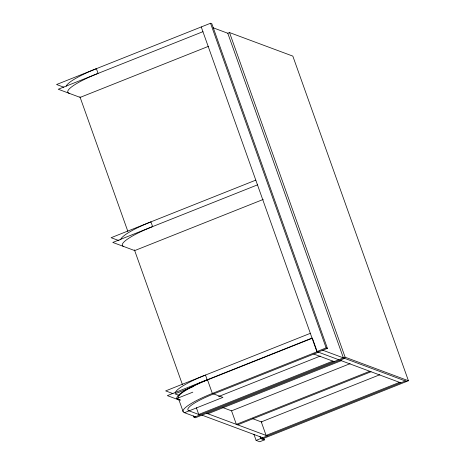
<?xml version="1.0" encoding="UTF-8"?>
<svg xmlns="http://www.w3.org/2000/svg" width="465" height="465" viewBox="0 0 465 465"><rect width="100%" height="100%" fill="white"/><g stroke="black" fill="none" stroke-linecap="round" stroke-linejoin="round"><path stroke-width="0.7" d="M318.124 352.063L327.418 348.366L211.819 23.727L210.54 23.25L56.567 84.52L63.862 87.234M202.932 31.684L58.253 89.251L80.149 97.4L208.68 46.256M213.156 27.801L227.792 33.248L229.518 32.562L292.834 56.12L408.433 380.759L262.028 439.018M255.797 180.135L111.112 237.708L119.075 240.672M257.482 184.872L112.797 242.439L134.699 250.589L263.231 199.444M310.347 333.324L165.662 390.896L172.963 393.611M312.032 338.061L167.348 395.628L179.292 400.074M178.298 398.116A42.298 7.417 -19.6 0 1 207.535 379.922L312.393 338.195L317.211 351.72L212.348 393.448A42.298 7.417 -19.6 0 0 184.442 412.705L195.387 416.779M193.824 386.357L174.962 393.867L179.031 395.378M192.818 392.164L176.648 398.598L180.716 400.109M201.246 26.947L316.845 351.587L326.139 347.89L327.418 348.366M318.49 352.197L213.627 393.925A37.188 6.522 -19.6 0 0 189.086 410.857L200.031 414.931M218.533 396.546L320.257 356.068M184.442 412.705L222.933 397.383L212.348 393.448L207.535 379.922M332.824 361.107L198.758 414.454L196.346 407.689M193.574 415.937L194.062 417.303L345.117 357.201L408.433 380.759M344.67 358.358L195.341 417.779L194.062 417.303M207.896 413.769L341.298 360.683M350.128 363.647L231.547 410.833L236.365 424.359L369.768 371.279M237.644 424.836L371.041 371.75M379.87 374.714L261.289 421.9L266.108 435.426L399.511 382.346M253.913 434.24L256.105 440.39L405.434 380.975M263.911 438.536L264.399 439.902L259.755 441.75L256.105 440.39M322.768 350.215L406.706 381.445M316.845 351.587L338.747 359.736M340.02 360.206L400.784 382.823M313.846 354.045L334.097 361.584M222.735 407.555L231.512 410.822M252.443 418.605L261.894 422.127M206.623 413.292L267.387 435.903M201.973 415.14L262.737 437.751M264.399 439.902L260.749 438.542L260.016 436.496M229.518 32.562L345.117 357.201M227.792 33.248L343.391 357.887M210.54 23.25L326.139 347.89M79.922 96.767L127.863 231.407M134.437 249.862L182.379 384.497M178.781 399.464L183.117 411.641M178.298 399.702A43.757 7.673 -19.6 0 1 207.169 379.783L205.483 375.052A43.757 7.673 -19.6 0 0 175.282 392.582M123.748 246.514A43.757 7.673 -19.6 0 1 152.619 226.595L150.933 221.863A43.757 7.673 -19.6 0 0 120.627 239.748M69.198 93.326A43.757 7.673 -19.6 0 1 98.074 73.406L96.389 68.675A43.757 7.673 -19.6 0 0 66.187 86.205"/></g></svg>
